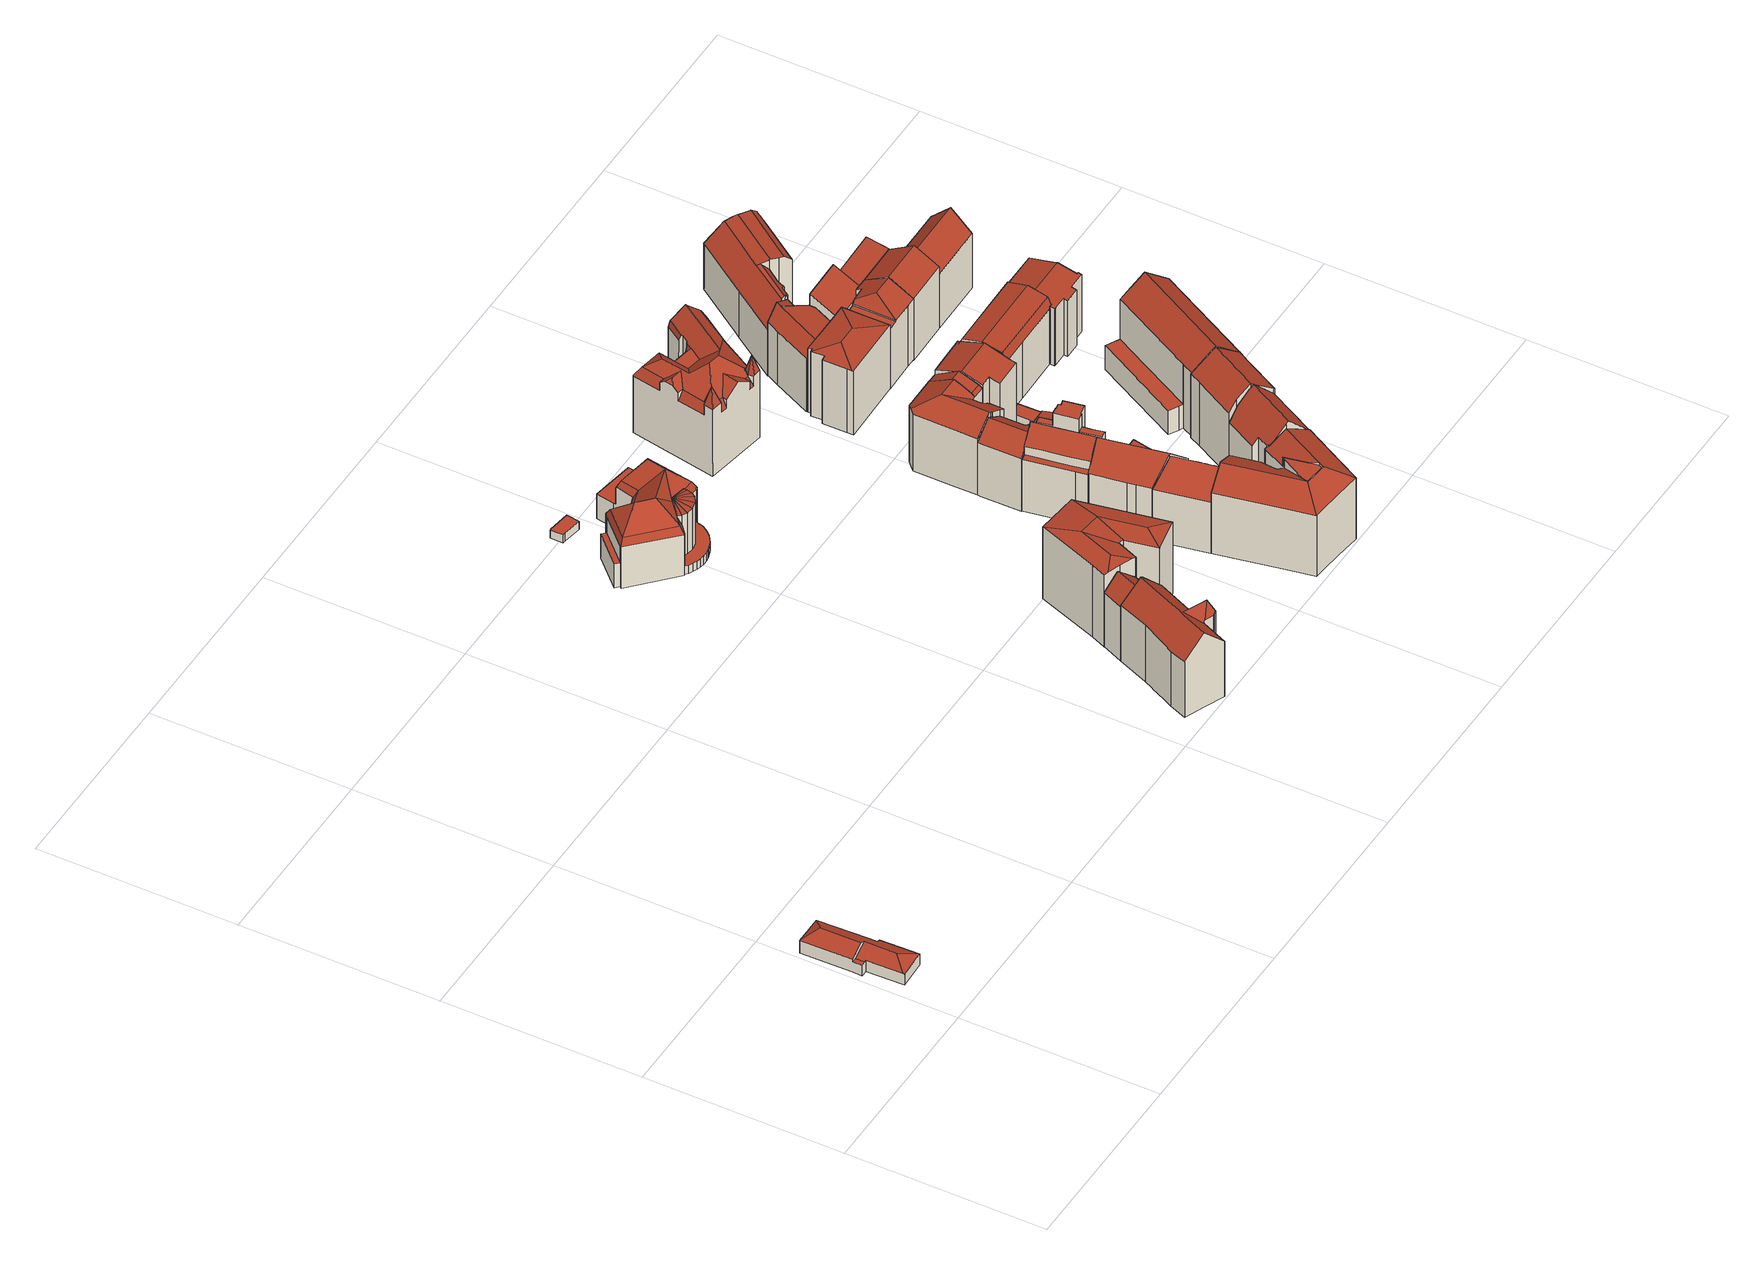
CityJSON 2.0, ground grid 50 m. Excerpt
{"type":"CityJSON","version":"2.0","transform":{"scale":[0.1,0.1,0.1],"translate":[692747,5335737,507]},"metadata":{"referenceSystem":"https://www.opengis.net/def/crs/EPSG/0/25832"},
"CityObjects":{
"building1":{"type":"Building","attributes":{"Gemeindeschluessel":"09162000","HoeheDach":"513.710","HoeheGrund":"508.320","Methode":"2000","NiedrigsteTraufeDesGebaeudes":"511.350","Geometrietyp2DReferenz":"3000","function":"31001_9998","roofType":"3200","measuredHeight":5.39,"storeysAboveGround":1},"geometry":[{"type":"MultiSurface","lod":"2","boundaries":[[[0,1,2,3]],[[4,5,6,7,8]],[[6,9,10,7]],[[3,11,12,13,14,15,16,17,18,19,20,21,0]],[[2,22,23,24]],[[21,25,1,0]],[[26,23,22,27,28,29,30]],[[14,13,26,30,31,15]],[[27,22,2,1,25,32,9,6,5]],[[30,29,33,31]],[[17,7,10,18]],[[24,23,26,13,12,11]],[[11,3,2,24]],[[29,28,27,5,4,8,33]],[[31,33,8,7,17,16,15]],[[32,25,21,20,19,18,10,9]]],"semantics":{"surfaces":[{"type":"WallSurface"},{"type":"RoofSurface"},{"type":"GroundSurface"}],"values":[0,1,1,2,1,0,1,0,1,1,0,0,0,0,0,0]}}]},
"building2":{"type":"Building","attributes":{"Gemeindeschluessel":"09162000","HoeheDach":"529.820","HoeheGrund":"508.260","Methode":"2000","NiedrigsteTraufeDesGebaeudes":"524.177","Geometrietyp2DReferenz":"3000","function":"31001_1000","roofType":"3100","measuredHeight":21.56,"storeysAboveGround":5},"geometry":[{"type":"MultiSurface","lod":"2","boundaries":[[[34,35,36,37,38,39,40,41,42,43,44,45]],[[46,47,48,38,37,49]],[[50,51,52,53]],[[54,55,56,57,58,59]],[[60,40,39,61]],[[62,63,64,65]],[[58,57,66,67,68,69,70,71,72]],[[54,59,73,74]],[[75,76,77,78,79,80,63,62,81,82,83,84,85,86]],[[45,44,43,42,41,87,64,63,80,79,78,77,76,75,88]],[[61,39,38,48]],[[89,90,91,92,35,34]],[[93,68,67,94]],[[95,69,68,93]],[[47,46,47,96,50,53,97,98,99,95,93,94,100,56,55,54,74,101,102,91,90,89,103,104,86,85,84,83,82,81,62,65,105,106,60,61,48]],[[35,92,107,108,72,109,36]],[[53,52,110,97]],[[72,71,110,52,51,111]],[[70,99,98,97,110,71]],[[104,88,75,86]],[[102,101,74,73,108,107,92,91]],[[103,89,34,45,88,104]],[[109,72,111,112,49,37,36]],[[112,111,51,50,96,47,46,49]],[[100,66,57,56]],[[73,59,58,72,108]],[[94,67,66,100]],[[87,41,40,60,106,105,65,64]],[[99,70,69,95]]],"semantics":{"surfaces":[{"type":"RoofSurface"},{"type":"WallSurface"},{"type":"GroundSurface"}],"values":[0,1,1,1,1,1,0,1,1,0,1,1,1,1,2,0,1,0,1,1,1,1,0,1,1,0,1,1,1]}}]},
"building3":{"type":"Building","attributes":{"Gemeindeschluessel":"09162000","HoeheDach":"527.900","HoeheGrund":"508.177","Methode":"2000","NiedrigsteTraufeDesGebaeudes":"523.336","Geometrietyp2DReferenz":"3000","function":"31001_1000","roofType":"3100","measuredHeight":19.72},"geometry":[{"type":"MultiSurface","lod":"2","boundaries":[[[113,114,115,116,117]],[[118,119,120,121,122]],[[123,124,125,126]],[[127,128,124,123]],[[113,117,127,123,126,118,122]],[[126,125,119,118]],[[120,115,114,121]],[[122,121,114,113]],[[119,125,124,128,116,115,120]],[[117,116,128,127]]],"semantics":{"surfaces":[{"type":"WallSurface"},{"type":"GroundSurface"},{"type":"RoofSurface"}],"values":[0,0,0,0,1,0,2,0,2,0]}}]},
"building4":{"type":"Building","attributes":{"Gemeindeschluessel":"09162000","HoeheDach":"527.050","HoeheGrund":"508.217","Methode":"2000","NiedrigsteTraufeDesGebaeudes":"510.610","Geometrietyp2DReferenz":"3000","function":"31001_1000","roofType":"3100","measuredHeight":18.83,"storeysAboveGround":2},"geometry":[{"type":"MultiSurface","lod":"2","boundaries":[[[129,130,131,132,133]],[[134,135,136,137]],[[138,139,140,141,142,143,144]],[[145,146,147,148]],[[149,150,151,152,153]],[[154,155,156,157]],[[158,159,160,161]],[[162,163,164,165]],[[166,157,156,167,168,169]],[[170,171,172,161]],[[161,160,173,170]],[[172,174,150,149]],[[175,176,146,145]],[[161,172,177]],[[178,133,179]],[[180,177,178,179]],[[171,181,174,172]],[[182,183,135,134]],[[184,185,176,175]],[[137,136,186,187]],[[188,189,155,154]],[[187,186,190,191]],[[192,193,194,195]],[[165,164,196,197]],[[198,199,159,158]],[[200,201,202,203,204,205]],[[206,207,208,132,131]],[[147,160,209]],[[149,153,130,129]],[[197,196,210,211]],[[200,205,212,213]],[[214,166,169,215]],[[177,129,133,178]],[[216,217,163,162]],[[218,173,160]],[[211,210,219,220]],[[138,221,222,216,162,165,197,211,220,182,134,137,187,191,188,154,157,166,214,223,201,200,213,224,207,206,225,226,192,195,139]],[[224,227,208,207]],[[148,147,209,228]],[[176,185,160]],[[225,206,131,130,153,152]],[[199,160,159]],[[220,219,183,182]],[[204,229,212,205]],[[209,160,199]],[[222,221,230,231,232,233]],[[150,181,143,142,234,151]],[[156,155,189,190,186,136,135,183,219,210,196,164,163,217,233,232,235,184,175,145,148,228,236,167]],[[158,161,177,180]],[[174,181,150]],[[237,144,143,181,171]],[[141,140,194,193,238,239]],[[146,176,160]],[[214,215,240,223]],[[224,213,212,229,241,227]],[[226,238,193,192]],[[222,233,217,216]],[[204,203,241,229]],[[172,149,129,177]],[[191,190,189,188]],[[179,133,132,208,227,241,203,202,240]],[[239,234,142,141]],[[228,209,199,198,236]],[[232,231,242,235]],[[221,138,144,237,230]],[[168,198,158,180,169]],[[223,240,202,201]],[[226,225,152,151,234,239,238]],[[236,198,168,167]],[[215,169,180,179,240]],[[170,173,218,242]],[[185,218,160]],[[146,160,147]],[[195,194,140,139]],[[235,242,218,185,184]],[[231,230,237,171,170,242]]],"semantics":{"surfaces":[{"type":"RoofSurface"},{"type":"WallSurface"},{"type":"GroundSurface"}],"values":[0,1,1,1,0,1,1,1,1,0,1,0,1,0,0,0,0,1,1,1,1,1,1,1,1,1,1,0,0,1,1,1,0,1,0,1,2,1,1,0,1,0,1,0,0,1,0,0,0,0,0,0,0,1,1,1,1,1,0,1,0,1,1,1,1,0,1,1,1,0,1,0,0,1,1,0]}}]},
"building5":{"type":"Building","attributes":{"Gemeindeschluessel":"09162000","HoeheDach":"510.849","HoeheGrund":"508.400","Methode":"1000","NiedrigsteTraufeDesGebaeudes":"510.849","Geometrietyp2DReferenz":"3000","function":"31001_2000","roofType":"1000","measuredHeight":2.45},"geometry":[{"type":"MultiSurface","lod":"2","boundaries":[[[243,244,245,246]],[[247,248,249,250,243,246,251]],[[252,251,246,245]],[[251,252,253,247]],[[254,253,252,245,244,255,256]],[[256,255,244,243,250,249]],[[247,253,254,248]],[[248,254,256,249]]],"semantics":{"surfaces":[{"type":"WallSurface"},{"type":"GroundSurface"},{"type":"RoofSurface"}],"values":[0,1,0,0,2,0,0,0]}}]},
"building6":{"type":"Building","attributes":{"Gemeindeschluessel":"09162000","HoeheDach":"529.860","HoeheGrund":"508.123","Methode":"2000","NiedrigsteTraufeDesGebaeudes":"528.866","Geometrietyp2DReferenz":"3000","function":"31001_1000","roofType":"3100","measuredHeight":21.74,"storeysAboveGround":7},"geometry":[{"type":"MultiSurface","lod":"2","boundaries":[[[257,258,259,260]],[[261,262,263,264]],[[265,264,263,266,267]],[[268,269,258,257]],[[270,259,271,272,273]],[[266,263,262,260,259,270]],[[274,275,276,277]],[[278,279,280,281]],[[261,282,268,257,260,262]],[[283,284,271,269]],[[283,269,268,282]],[[278,285,274,277,279]],[[286,281,280,273,272]],[[265,267,287,288]],[[277,276,270,273,280,279]],[[286,272,271,284]],[[261,264,265,288,285,278,281,286,284,283,282]],[[258,269,271,259]],[[275,287,267,266,270,276]],[[285,288,287,275,274]]],"semantics":{"surfaces":[{"type":"RoofSurface"},{"type":"WallSurface"},{"type":"GroundSurface"}],"values":[0,1,1,0,0,0,0,1,1,1,1,1,1,1,0,1,2,0,0,1]}}]},
"building7":{"type":"Building","attributes":{"Gemeindeschluessel":"09162000","HoeheDach":"528.160","HoeheGrund":"507.960","Methode":"2000","NiedrigsteTraufeDesGebaeudes":"521.799","Geometrietyp2DReferenz":"3000","function":"31001_1000","roofType":"3100","measuredHeight":20.2,"storeysAboveGround":4},"geometry":[{"type":"MultiSurface","lod":"2","boundaries":[[[289,290,291,292,293,294]],[[293,292,295,296,297,298,299,300,301,302,303]],[[304,297,296,305]],[[306,302,301,307]],[[308,300,299,309]],[[310,311,312,313]],[[313,312,314,315]],[[316,298,297,304]],[[307,301,300,308]],[[305,296,295,317]],[[309,299,298,316]],[[311,294,293,303,314,312]],[[304,305,317,291,290,289,310,313,315,318,306,307,308,309,316]],[[317,295,292,291]],[[303,302,306,318,315,314]],[[289,294,311,310]]],"semantics":{"surfaces":[{"type":"WallSurface"},{"type":"RoofSurface"},{"type":"GroundSurface"}],"values":[0,1,0,0,0,0,0,0,0,0,0,1,2,0,0,0]}}]},
"building8":{"type":"Building","attributes":{"Gemeindeschluessel":"09162000","HoeheDach":"528.906","HoeheGrund":"507.950","Methode":"1000","NiedrigsteTraufeDesGebaeudes":"523.096","Geometrietyp2DReferenz":"3000","function":"31001_1000","roofType":"3100","measuredHeight":20.96,"storeysAboveGround":5},"geometry":[{"type":"MultiSurface","lod":"2","boundaries":[[[319,320,321,322]],[[323,324,325,326]],[[327,325,324,328,329,330,331]],[[329,332,321,320,333,330]],[[326,325,327,334]],[[335,336,332,329,328,337]],[[337,328,324,323]],[[322,321,332,336]],[[335,337,323,326,334,338,339,340,319,322,336]],[[331,330,333,340,339,338]],[[334,327,331,338]],[[340,333,320,319]]],"semantics":{"surfaces":[{"type":"WallSurface"},{"type":"RoofSurface"},{"type":"GroundSurface"}],"values":[0,0,1,1,0,0,0,0,2,0,0,0]}}]},
"building9":{"type":"Building","attributes":{"Gemeindeschluessel":"09162000","HoeheDach":"529.310","HoeheGrund":"507.910","Methode":"2000","NiedrigsteTraufeDesGebaeudes":"522.910","Geometrietyp2DReferenz":"3000","function":"31001_1000","roofType":"3100","measuredHeight":21.4,"storeysAboveGround":4},"geometry":[{"type":"MultiSurface","lod":"2","boundaries":[[[341,342,343,319,344,340,345,346,338,347,348,349,350,351,352,353,354,355,356,357,358,359,360]],[[359,361,362,360]],[[363,364,365,366]],[[367,368,369,352,351,350]],[[356,370,371,357]],[[360,362,372,341]],[[340,344,319,373,374,375,376]],[[377,378,379,380,381,382,368,367,383]],[[382,381,380,376,375,384,385,386,369,368]],[[385,384,375,374,366,365,387,388,389,386]],[[390,391,392,379,378,377,383,393]],[[388,387,394,395]],[[396,393,383,367,350,349,348]],[[358,397,361,359]],[[365,364,372,362,361,397,371,370,394,387]],[[370,356,355,354,398,395,394]],[[338,399,400,347]],[[338,346,345,340,376,380,379,392,399]],[[364,363,401,343,342,341,372]],[[374,373,401,363,366]],[[388,395,398,389]],[[357,371,397,358]],[[343,401,373,319]],[[347,400,396,348]],[[369,386,389,398,354,353,352]],[[400,399,392,391,390,393,396]]],"semantics":{"surfaces":[{"type":"GroundSurface"},{"type":"WallSurface"},{"type":"RoofSurface"}],"values":[0,1,1,1,1,1,1,2,2,1,1,1,1,1,2,1,1,1,1,2,2,1,1,1,1,2]}}]},
"building10":{"type":"Building","attributes":{"Gemeindeschluessel":"09162000","HoeheDach":"529.040","HoeheGrund":"508.050","Methode":"2000","NiedrigsteTraufeDesGebaeudes":"525.465","Geometrietyp2DReferenz":"3000","function":"31001_1000","roofType":"3100","measuredHeight":20.99,"storeysAboveGround":4},"geometry":[{"type":"MultiSurface","lod":"2","boundaries":[[[291,402,403,317]],[[404,405,406,407,408,310]],[[310,408,409,289]],[[410,411,412]],[[413,414,415,416,417,418,419]],[[317,403,420,421]],[[422,423,424,425]],[[426,427,428,429,430,424]],[[431,432,429,433]],[[434,435,436,428,427,426]],[[435,434,437,438,405,404,310,289,439,291,317,421,440,418,417,416,441,442,443,431,433,436]],[[444,414,413]],[[443,445,432,431]],[[442,446,445,443]],[[415,411,410,446,442,441,416]],[[412,430,429,432,445,446,410]],[[425,424,430,447]],[[425,447,412,411,415,414,444,422]],[[447,430,412]],[[409,448,402,291,439,289]],[[423,444,413,419,449,420,403,402,448]],[[421,420,449,440]],[[444,423,422]],[[438,437,434,426,450,451,406,405]],[[451,450,426,424,423,406]],[[428,436,433,429]],[[407,406,423,448,409,408]],[[440,449,419,418]]],"semantics":{"surfaces":[{"type":"WallSurface"},{"type":"RoofSurface"},{"type":"GroundSurface"}],"values":[0,0,0,0,0,0,0,1,0,0,2,0,0,0,0,1,0,1,0,0,1,0,0,0,1,0,1,0]}}]},
"building11":{"type":"Building","attributes":{"Gemeindeschluessel":"09162000","HoeheDach":"526.402","HoeheGrund":"507.750","Methode":"2000","NiedrigsteTraufeDesGebaeudes":"521.884","Geometrietyp2DReferenz":"3000","function":"31001_9998","roofType":"3100","measuredHeight":18.65,"storeysAboveGround":5},"geometry":[{"type":"MultiSurface","lod":"2","boundaries":[[[452,453,454,455]],[[456,457,458,459,460,461]],[[462,463,464,465,466,461,460,459,467,454,453,468,469,470,471,472,473,474]],[[475,476,472,471,470,477]],[[464,463,462,478,479,480]],[[468,481,482,469]],[[473,483,484,474]],[[485,480,479,478,484,483,476,475,477,482,481,452,455,486]],[[472,476,483,473]],[[486,455,487,458,457,456]],[[464,480,485,465]],[[474,484,478,462]],[[469,482,477,470]],[[453,452,481,468]],[[487,455,454,467,459,458]],[[461,466,465,485,486,456]]],"semantics":{"surfaces":[{"type":"WallSurface"},{"type":"GroundSurface"},{"type":"RoofSurface"}],"values":[0,0,1,0,0,0,0,2,0,2,0,0,0,0,0,0]}}]},
"building12":{"type":"Building","attributes":{"Gemeindeschluessel":"09162000","HoeheDach":"527.412","HoeheGrund":"507.760","Methode":"2000","NiedrigsteTraufeDesGebaeudes":"523.757","Geometrietyp2DReferenz":"3000","function":"31001_9998","roofType":"3100","measuredHeight":19.65,"storeysAboveGround":4},"geometry":[{"type":"MultiSurface","lod":"2","boundaries":[[[488,489,490,491,492,493,494,495,496,497,470,469,468,453,498,454,459,499,500,501,502,503,504,505,506,507,508]],[[509,510,494,493,492,511]],[[498,453,512,513,514,454]],[[515,516,517,502,501,500]],[[468,518,512,453]],[[519,520,521,504,503,502,517]],[[522,523,508,507,506,524]],[[494,510,525,495]],[[526,527,528,529,530,519,517,516]],[[512,518,531,532,533,534,525,510,509,511,535,536,537,526,538,513]],[[492,491,490,536,535,511]],[[514,513,538,526,516,515,539,540]],[[522,524,541,542,528,543,544,545]],[[541,521,520,530,542]],[[520,519,530]],[[454,514,540,459]],[[529,528,542,530]],[[470,532,531,469]],[[540,539,515,500,499,459]],[[544,543,528,527]],[[537,546,547,544,527,526]],[[524,506,505,504,521,541]],[[489,488,508,523,548,546,537,536,490]],[[523,522,545,548]],[[495,525,534,496]],[[469,531,518,468]],[[548,545,544,547,546]],[[497,496,534,533,532,470]]],"semantics":{"surfaces":[{"type":"GroundSurface"},{"type":"WallSurface"},{"type":"RoofSurface"}],"values":[0,1,1,1,1,1,1,1,2,2,1,2,2,2,1,1,1,1,1,1,2,1,1,2,1,1,1,1]}}]},
"building13":{"type":"Building","attributes":{"Gemeindeschluessel":"09162000","HoeheDach":"531.160","HoeheGrund":"507.383","Methode":"2000","NiedrigsteTraufeDesGebaeudes":"507.500","Geometrietyp2DReferenz":"3000","function":"31001_9998","roofType":"3200","measuredHeight":23.78,"storeysAboveGround":4},"geometry":[{"type":"MultiSurface","lod":"2","boundaries":[[[549,550,551]],[[552,553,554]],[[555,556,557,558]],[[559,560,561,562]],[[563,564,565,566]],[[559,562,567,568]],[[569,570,571,572]],[[573,574,575,576,577]],[[578,579,580,581]],[[551,550,582,583]],[[584,557,556,585,586,587]],[[588,589,590,591]],[[592,593,594,595,571]],[[587,592,596,584]],[[597,598,599,600,601]],[[602,603,590,589]],[[604,605,581,580,606,607,608,554,553,609,577,576,610]],[[611,612,613,603,602,614,615,616,570,569]],[[617,618,619,560,559,568,620,621,622,623,583,582,624,605,604]],[[625,579,626]],[[586,593,592,587]],[[627,565,564,628]],[[623,622,629]],[[630,608,607]],[[631,563,566]],[[632,633,634]],[[623,629,551,583]],[[616,601,600,570]],[[588,635,614,602,589]],[[609,553,552,636,573]],[[637,638,555,558,639,598,597,640,635,588,591,641,642,643,644,617,604,610]],[[578,581,605]],[[621,620,567,645]],[[567,620,568]],[[642,641,613,612,646]],[[638,637,647,594,593,586,585]],[[634,633,648]],[[624,582,550,578]],[[649,595,574]],[[628,650,651,627]],[[624,578,605]],[[640,615,614,635]],[[652,572,571,595,649]],[[653,654,626]],[[630,636,552,554,608]],[[644,655,650,628,564,563,631,618,617]],[[549,654,653]],[[574,595,594,647,575]],[[640,597,601,616,615]],[[609,573,577]],[[656,633,632,627,651,611]],[[606,580,579,625]],[[639,657,599,598]],[[632,565,627]],[[578,653,626,579]],[[637,610,576,575,647]],[[562,561,648]],[[638,585,556,555]],[[643,642,646,658,659]],[[641,591,590,603,613]],[[560,619,566,561]],[[650,655,659,658,651]],[[652,660,656,611,569,572]],[[566,565,632,634]],[[660,652,649,574,573,636,630,625,626,654]],[[621,645,629,622]],[[656,660,654,549,551,629,645,567,562,648,633]],[[550,549,653,578]],[[651,658,646,612,611]],[[639,558,557,584,596,657]],[[643,659,655,644]],[[570,600,599,657,596,592,571]],[[618,631,566,619]],[[566,634,648,561]],[[607,606,625,630]]],"semantics":{"surfaces":[{"type":"WallSurface"},{"type":"RoofSurface"},{"type":"GroundSurface"}],"values":[0,1,0,0,1,1,1,1,1,0,1,0,1,0,0,1,0,1,0,0,0,0,0,0,1,0,1,1,0,1,2,1,1,0,0,0,0,1,1,1,1,0,1,0,1,0,0,1,0,0,1,0,0,0,1,0,0,0,0,0,1,1,1,1,1,1,1,1,1,0,0,1,1,1,1]}}]},
"building14":{"type":"Building","attributes":{"Gemeindeschluessel":"09162000","HoeheDach":"510.662","HoeheGrund":"508.060","Methode":"1000","NiedrigsteTraufeDesGebaeudes":"510.662","Geometrietyp2DReferenz":"3000","function":"31001_2000","roofType":"1000","measuredHeight":2.6},"geometry":[{"type":"MultiSurface","lod":"2","boundaries":[[[661,662,663,664,665,666,667,668,669,670,671]],[[661,672,673,662]],[[665,664,674,675,676,666]],[[677,678,671,670,669,679]],[[666,676,680,667]],[[668,681,679,669]],[[667,680,681,668]],[[671,678,672,661]],[[676,675,674,682,673,672,678,677,679,681,680]],[[664,663,662,673,682,674]]],"semantics":{"surfaces":[{"type":"GroundSurface"},{"type":"WallSurface"},{"type":"RoofSurface"}],"values":[0,1,1,1,1,1,1,1,2,1]}}]},
"building15":{"type":"Building","attributes":{"Gemeindeschluessel":"09162000","HoeheDach":"514.798","HoeheGrund":"507.910","Methode":"2000","NiedrigsteTraufeDesGebaeudes":"513.343","Geometrietyp2DReferenz":"3000","function":"31001_2000","roofType":"2100","measuredHeight":6.89},"geometry":[{"type":"MultiSurface","lod":"2","boundaries":[[[683,684,685,686,687,688]],[[689,690,691,692,693,694,685,684,683]],[[695,696,697,692,691,690]],[[693,692,697,698,699,694]],[[696,695,700,688,687,686,699,698,697]],[[700,695,690,689]],[[700,689,683,688]],[[686,685,694,699]]],"semantics":{"surfaces":[{"type":"WallSurface"},{"type":"RoofSurface"},{"type":"GroundSurface"}],"values":[0,1,0,0,2,0,0,0]}}]},
"building16":{"type":"Building","attributes":{"Gemeindeschluessel":"09162000","HoeheDach":"530.847","HoeheGrund":"508.330","Methode":"2000","NiedrigsteTraufeDesGebaeudes":"523.722","Geometrietyp2DReferenz":"3000","function":"31001_1000","roofType":"3100","measuredHeight":22.52,"storeysAboveGround":4},"geometry":[{"type":"MultiSurface","lod":"2","boundaries":[[[701,702,703,704]],[[704,703,705,706]],[[707,708,709,710]],[[711,712,702,701]],[[713,714,715,716]],[[717,718,711,701,704,706,719,707,710,720,721,722,723,724]],[[725,726,721,720,710,709]],[[724,714,713,717]],[[719,706,705,727,708,707]],[[715,714,724,723,722,728]],[[727,705,703,702,712,716,715,728,726,725,709,708]],[[718,717,713,716,712,711]],[[721,726,728,722]]],"semantics":{"surfaces":[{"type":"WallSurface"},{"type":"RoofSurface"},{"type":"GroundSurface"}],"values":[0,0,0,0,1,2,0,0,0,0,1,0,0]}}]},
"building17":{"type":"Building","attributes":{"Gemeindeschluessel":"09162000","HoeheDach":"527.470","HoeheGrund":"507.770","Methode":"2000","NiedrigsteTraufeDesGebaeudes":"524.764","Geometrietyp2DReferenz":"3000","function":"31001_9998","roofType":"3100","measuredHeight":19.7,"storeysAboveGround":4},"geometry":[{"type":"MultiSurface","lod":"2","boundaries":[[[729,730,731,732]],[[733,734,735,736]],[[734,733,737,738,739,740]],[[506,524,741,504]],[[742,743,744,745,504,741]],[[746,747,748,731,730,749,735,734,740,750]],[[738,737,733,736,751,729,732,752,753,508,754,506,504,745,744]],[[754,508,746,750,524,506]],[[753,747,746,508]],[[731,748,747,753,752,732]],[[744,743,739,738]],[[750,740,739,743,742,741,524]],[[749,730,729,751,736,735]]],"semantics":{"surfaces":[{"type":"WallSurface"},{"type":"RoofSurface"},{"type":"GroundSurface"}],"values":[0,0,0,0,0,1,2,0,0,0,0,1,0]}}]},
"building18":{"type":"Building","attributes":{"Gemeindeschluessel":"09162000","HoeheDach":"527.530","HoeheGrund":"507.786","Methode":"9999","NiedrigsteTraufeDesGebaeudes":"526.237","Geometrietyp2DReferenz":"3000","function":"31001_9998","roofType":"3200","measuredHeight":19.74,"storeysAboveGround":6},"geometry":[{"type":"MultiSurface","lod":"2","boundaries":[[[755,756,757,758]],[[759,760,761,762]],[[763,764,760,759]],[[765,766,764,763]],[[767,768,769,770]],[[758,757,771,772]],[[772,771,773,774]],[[775,770,769,776,777]],[[774,773,778,779]],[[775,777,766,765]],[[761,760,780,781,782]],[[783,778,773,781,780,776,769,768]],[[783,784,779,778]],[[760,764,766,777,776,780]],[[768,767,784,783]],[[755,758,772,774,779,784,767,770,775,765,763,759,762]],[[755,762,761,782,756]],[[756,782,781,773,771,757]]],"semantics":{"surfaces":[{"type":"WallSurface"},{"type":"RoofSurface"},{"type":"GroundSurface"}],"values":[0,0,0,0,0,0,0,0,0,0,1,1,0,1,0,2,0,1]}}]},
"building19":{"type":"Building","attributes":{"Gemeindeschluessel":"09162000","HoeheDach":"509.730","HoeheGrund":"507.832","Methode":"2000","NiedrigsteTraufeDesGebaeudes":"509.730","Geometrietyp2DReferenz":"3000","function":"31001_2000","roofType":"1000","measuredHeight":1.9},"geometry":[{"type":"MultiSurface","lod":"2","boundaries":[[[785,786,787,736]],[[729,788,785,736]],[[789,790,787,786]],[[788,791,789,786,785]],[[792,791,788,729]],[[792,729,736,787,790]],[[792,790,789,791]]],"semantics":{"surfaces":[{"type":"WallSurface"},{"type":"RoofSurface"},{"type":"GroundSurface"}],"values":[0,0,0,1,0,2,0]}}]},
"building20":{"type":"Building","attributes":{"Gemeindeschluessel":"09162000","HoeheDach":"531.181","HoeheGrund":"508.210","Methode":"1000","NiedrigsteTraufeDesGebaeudes":"526.572","Geometrietyp2DReferenz":"3000","function":"31001_1000","roofType":"3100","measuredHeight":22.97,"storeysAboveGround":6},"geometry":[{"type":"MultiSurface","lod":"2","boundaries":[[[793,794,795,796,797,798,799,800,801,802,803,804,805,806,807,808]],[[794,793,808,809,810,811]],[[798,812,813,799]],[[795,814,815,796]],[[803,816,817,804]],[[805,818,819,806]],[[794,811,814,795]],[[797,796,815,820,812,798]],[[809,808,807,821]],[[800,799,813,822,823,801]],[[804,817,818,805]],[[806,819,821,807]],[[815,814,811,810,809,821,820]],[[822,813,812,820,821,819,818,817,816,824,823]],[[823,824,816,803,802,801]]],"semantics":{"surfaces":[{"type":"GroundSurface"},{"type":"WallSurface"},{"type":"RoofSurface"}],"values":[0,1,1,1,1,1,1,1,1,1,1,1,2,2,1]}}]},
"building21":{"type":"Building","attributes":{"Gemeindeschluessel":"09162000","HoeheDach":"525.681","HoeheGrund":"507.723","Methode":"2000","NiedrigsteTraufeDesGebaeudes":"510.944","Geometrietyp2DReferenz":"3000","function":"31001_9998","roofType":"1000","measuredHeight":17.96},"geometry":[{"type":"MultiSurface","lod":"2","boundaries":[[[825,826,827,828]],[[829,830,831,832]],[[833,834,835,836]],[[837,838,839,840]],[[841,842,843,844,845]],[[843,846,847,848,844]],[[849,850,826,825]],[[851,847,846,852]],[[853,854,838,837]],[[855,856,854,853]],[[840,839,850,849]],[[841,857,831,830,835,834,842]],[[833,852,846,843,842,834]],[[857,841,850,839,838,854,856]],[[848,858,845,844]],[[833,836,829,832,855,853,837,840,849,825,828,851,852]],[[836,835,830,829]],[[851,828,827,858,848,847]],[[855,832,831,857,856]],[[845,858,827,826,850,841]]],"semantics":{"surfaces":[{"type":"WallSurface"},{"type":"RoofSurface"},{"type":"GroundSurface"}],"values":[0,0,0,0,0,1,0,0,0,0,0,1,0,1,0,2,0,0,0,1]}}]},
"building22":{"type":"Building","attributes":{"Gemeindeschluessel":"09162000","HoeheDach":"528.620","HoeheGrund":"507.668","Methode":"2000","NiedrigsteTraufeDesGebaeudes":"524.830","Geometrietyp2DReferenz":"3000","function":"31001_9998","roofType":"3200","measuredHeight":20.95,"storeysAboveGround":6},"geometry":[{"type":"MultiSurface","lod":"2","boundaries":[[[859,860,861,862]],[[863,864,861,860,865,866,867]],[[868,869,870,871,872,867,866]],[[873,874,875,876]],[[875,874,877,871,870]],[[878,879,873,876,869,868,880,859,862]],[[881,882,864,863,883]],[[873,879,881,883,877,874]],[[868,866,865,880]],[[878,862,861,864,882]],[[876,875,870,869]],[[877,883,872,871]],[[863,867,872,883]],[[880,865,860,859]],[[878,882,881,879]]],"semantics":{"surfaces":[{"type":"WallSurface"},{"type":"RoofSurface"},{"type":"GroundSurface"}],"values":[0,1,0,0,1,2,1,0,0,0,0,0,1,0,0]}}]},
"building23":{"type":"Building","attributes":{"Gemeindeschluessel":"09162000","HoeheDach":"527.420","HoeheGrund":"507.790","Methode":"2000","NiedrigsteTraufeDesGebaeudes":"523.851","Geometrietyp2DReferenz":"3000","function":"31001_9998","roofType":"3400","measuredHeight":19.63,"storeysAboveGround":4},"geometry":[{"type":"MultiSurface","lod":"2","boundaries":[[[884,885,886,887]],[[888,889,890,891,892,893]],[[894,895,896,897]],[[738,733,898,888,893]],[[893,892,899,900]],[[901,902,898,733]],[[738,744,903,894,897,904,905,884,887,901,733]],[[898,902,886,885,889,888]],[[884,905,890,889,885]],[[744,738,893,900,906]],[[904,891,890,905]],[[904,897,896,899,892,891]],[[903,907,895,894]],[[900,899,896,895,907,906]],[[744,906,907,903]],[[887,886,902,901]]],"semantics":{"surfaces":[{"type":"WallSurface"},{"type":"RoofSurface"},{"type":"GroundSurface"}],"values":[0,1,0,0,1,0,2,1,0,0,0,0,0,1,0,0]}}]},
"building24":{"type":"Building","attributes":{"Gemeindeschluessel":"09162000","HoeheDach":"531.430","HoeheGrund":"508.104","Methode":"2000","NiedrigsteTraufeDesGebaeudes":"515.030","Geometrietyp2DReferenz":"3000","function":"31001_9998","roofType":"3100","measuredHeight":23.33,"storeysAboveGround":6},"geometry":[{"type":"MultiSurface","lod":"2","boundaries":[[[908,909,910,911,912]],[[913,914,915,916]],[[917,819,918,919]],[[920,921,922,923]],[[920,924,925,914,913,921]],[[819,926,927,911,910,928,915,914,925,918]],[[929,926,819,917]],[[923,922,930,931]],[[931,930,932,933]],[[908,912,934,935]],[[936,928,910,909]],[[929,917,919,924,920,923,931,933,937,936,909,908,935]],[[934,912,911,927]],[[936,937,938,916,915,928]],[[919,918,925,924]],[[929,935,934,927,926]],[[921,913,916,938,932,930,922]],[[933,932,938,937]]],"semantics":{"surfaces":[{"type":"WallSurface"},{"type":"RoofSurface"},{"type":"GroundSurface"}],"values":[0,0,0,0,0,1,0,0,0,0,0,2,1,0,0,0,1,0]}}]},
"building25":{"type":"Building","attributes":{"Gemeindeschluessel":"09162000","HoeheDach":"510.516","HoeheGrund":"507.582","Methode":"1000","NiedrigsteTraufeDesGebaeudes":"510.516","Geometrietyp2DReferenz":"3000","function":"31001_1000","roofType":"1000","measuredHeight":2.93},"geometry":[{"type":"MultiSurface","lod":"2","boundaries":[[[939,940,941,942]],[[943,944,940,939,945,946,947,948]],[[948,947,949,950]],[[943,951,952,944]],[[947,946,953,949]],[[941,952,951,950,949,953,954,942]],[[939,942,954,945]],[[948,950,951,943]],[[952,941,940,944]],[[946,945,954,953]]],"semantics":{"surfaces":[{"type":"WallSurface"},{"type":"GroundSurface"},{"type":"RoofSurface"}],"values":[0,1,0,0,0,2,0,0,0,0]}}]},
"building26":{"type":"Building","attributes":{"Gemeindeschluessel":"09162000","HoeheDach":"525.090","HoeheGrund":"507.452","Methode":"2000","NiedrigsteTraufeDesGebaeudes":"520.651","Geometrietyp2DReferenz":"3000","function":"31001_1000","roofType":"2100","measuredHeight":17.64,"storeysAboveGround":5},"geometry":[{"type":"MultiSurface","lod":"2","boundaries":[[[955,956,957,958]],[[959,960,961,962,963,964,965,966,967,968,969,970,971,972,973,974,975,955,958,976,977,978,979,980,981]],[[971,982,983,972]],[[972,983,984,973]],[[966,985,986,967]],[[987,984,983,982,988,989,990,957,956]],[[976,958,957,990,991]],[[992,993,989,988]],[[961,960,994,995,996]],[[997,964,963,998]],[[959,999,994,960]],[[978,1000,1001,979]],[[976,991,1002,977]],[[963,962,1003,1004,1005,998]],[[999,1006,1007,1008,995,994]],[[999,959,981,1006]],[[985,966,965,1009]],[[968,1010,1011,969]],[[980,1007,1006,981]],[[1004,1003,1012,1013,1002,991,990,989]],[[964,997,1009,965]],[[978,977,1002,1013,1000]],[[997,998,1005,993,992,1014,1011,1010,986,985,1009]],[[996,995,1008,1001,1000,1013,1012]],[[967,986,1010,968]],[[969,1011,1014,970]],[[962,961,996,1012,1003]],[[987,956,955,975,974]],[[971,970,1014,992,988,982]],[[1007,980,979,1001,1008]],[[973,984,987,974]],[[1004,989,993,1005]]],"semantics":{"surfaces":[{"type":"WallSurface"},{"type":"GroundSurface"},{"type":"RoofSurface"}],"values":[0,1,0,0,0,2,0,2,0,0,0,0,0,0,2,0,0,0,0,2,0,0,2,2,0,0,0,0,0,0,0,0]}}]},
"building27":{"type":"Building","attributes":{"Gemeindeschluessel":"09162000","HoeheDach":"528.893","HoeheGrund":"507.263","Methode":"1000","NiedrigsteTraufeDesGebaeudes":"525.174","Geometrietyp2DReferenz":"3000","function":"31001_9998","roofType":"3100","measuredHeight":21.63,"storeysAboveGround":6},"geometry":[{"type":"MultiSurface","lod":"2","boundaries":[[[1015,1016,1017,882]],[[1018,861,1019,1020]],[[1015,882,1021,861,1018]],[[1017,1022,1021,882]],[[1018,1020,1016,1015]],[[1020,1019,1022,1017,1016]],[[1022,1019,861,1021]]],"semantics":{"surfaces":[{"type":"WallSurface"},{"type":"RoofSurface"},{"type":"GroundSurface"}],"values":[0,0,0,1,2,0,1]}}]},
"building28":{"type":"Building","attributes":{"Gemeindeschluessel":"09162000","HoeheDach":"515.197","HoeheGrund":"507.184","Methode":"1000","NiedrigsteTraufeDesGebaeudes":"511.036","Geometrietyp2DReferenz":"3000","function":"31001_2000","roofType":"2100","measuredHeight":8.01},"geometry":[{"type":"MultiSurface","lod":"2","boundaries":[[[1023,1024,1025,1026]],[[1027,1028,1029,1030]],[[1027,1030,1031,1032,1033,1023,1026]],[[1031,1030,1029,1034,1035,1032]],[[1035,1036,1024,1023,1033,1032]],[[1034,1029,1028,1025,1024,1036,1035]],[[1026,1025,1028,1027]]],"semantics":{"surfaces":[{"type":"WallSurface"},{"type":"GroundSurface"},{"type":"RoofSurface"}],"values":[0,0,1,0,0,2,0]}}]},
"building29":{"type":"Building","attributes":{"Gemeindeschluessel":"09162000","HoeheDach":"525.638","HoeheGrund":"507.820","Methode":"1000","NiedrigsteTraufeDesGebaeudes":"524.043","Geometrietyp2DReferenz":"3000","function":"31001_1000","roofType":"3100","measuredHeight":17.82,"storeysAboveGround":4},"geometry":[{"type":"MultiSurface","lod":"2","boundaries":[[[1037,1038,1039,1040]],[[904,1041,1042,897]],[[1043,1044,1045,1046]],[[1047,1048,1049,905,1050,884]],[[1051,1052,1053,1054]],[[1055,1056,1057,887]],[[1054,1053,1058,1059]],[[1060,1061,1038,1037]],[[1062,1063,1064,1065]],[[1066,1067,1068,1040,1039,1069]],[[1045,1044,1058,1053,1052,1064,1063,1066,1069,1048,1047,1057,1056]],[[887,1057,1047,884]],[[1065,1051,1054,1059,1043,1046,1055,887,884,1050,905,904,897,1060,1037,1040,1068,1067,1062]],[[905,1049,1041,904]],[[897,1042,1061,1060]],[[1059,1058,1044,1043]],[[1065,1064,1052,1051]],[[1067,1066,1063,1062]],[[1046,1045,1056,1055]],[[1069,1039,1038,1061,1042,1041,1049,1048]]],"semantics":{"surfaces":[{"type":"WallSurface"},{"type":"RoofSurface"},{"type":"GroundSurface"}],"values":[0,0,0,0,0,0,0,0,0,0,1,0,2,0,0,0,0,0,0,1]}}]},
"building30":{"type":"Building","attributes":{"Gemeindeschluessel":"09162000","HoeheDach":"528.331","HoeheGrund":"507.320","Methode":"2000","NiedrigsteTraufeDesGebaeudes":"523.028","Geometrietyp2DReferenz":"3000","function":"31001_9998","roofType":"3100","measuredHeight":21.01,"storeysAboveGround":5},"geometry":[{"type":"MultiSurface","lod":"2","boundaries":[[[1070,1071,1072,1073,1074]],[[1075,1072,1071,1076]],[[1077,1073,1072,1075]],[[1078,1076,1071,1070]],[[1073,1077,1016,1074]],[[1016,1077,1075,1076,1078]],[[1070,1074,1016,1078]]],"semantics":{"surfaces":[{"type":"WallSurface"},{"type":"RoofSurface"},{"type":"GroundSurface"}],"values":[0,1,1,0,0,0,2]}}]},
"building31":{"type":"Building","attributes":{"Gemeindeschluessel":"09162000","HoeheDach":"510.782","HoeheGrund":"507.220","Methode":"1000","NiedrigsteTraufeDesGebaeudes":"509.504","Geometrietyp2DReferenz":"3000","function":"31001_2000","roofType":"2100","measuredHeight":3.56},"geometry":[{"type":"MultiSurface","lod":"2","boundaries":[[[1079,1080,1081,1082]],[[1027,1082,1081,1083]],[[1083,1084,1085,1027]],[[1084,1080,1079,1085]],[[1085,1079,1082,1027]],[[1083,1081,1080,1084]]],"semantics":{"surfaces":[{"type":"RoofSurface"},{"type":"WallSurface"},{"type":"GroundSurface"}],"values":[0,1,2,1,1,1]}}]}
},
"vertices":[
[95,247,13],[95,247,45],[98,150,45],[98,150,13],[19,265,55],[46,265,67],[44,366,67],[5,394,50],[7,265,50],[78,393,51],[78,395,50],[26,147,13],[26,150,13],[23,241,13],[20,241,13],[7,241,13],[7,265,13],[5,394,13],[78,395,13],[78,393,13],[83,266,13],[84,247,13],[60,186,61],[26,150,45],[26,147,44],[84,247,50],[23,241,45],[59,265,61],[46,265,55],[19,265,43],[20,241,43],[7,241,43],[83,266,50],[7,265,43],
[1172,0,173],[1201,66,173],[1170,101,215],[1218,103,172],[1262,206,173],[1245,214,192],[1216,227,225],[1212,229,228],[1167,126,228],[1159,106,228],[1150,87,228],[1121,21,228],[1217,103,13],[1218,103,13],[1262,206,13],[1217,103,173],[1240,92,13],[1240,92,173],[1244,89,176],[1244,89,13],[1233,58,13],[1236,59,13],[1238,59,13],[1238,59,183],[1236,59,186],[1233,58,182],[1216,227,13],[1245,214,13],[1131,173,13],[1131,173,176],[1163,251,174],[1163,251,13],[1242,62,176],[1246,65,173],[1248,70,172],[1249,75,174],[1249,80,179],[1248,83,184],[1229,76,215],[1228,58,179],[1228,58,13],[1089,86,172],[1099,107,173],[1100,108,173],[1109,128,174],[1118,147,175],[1119,148,175],[1119,148,13],[1118,147,13],[1109,128,13],[1100,108,13],[1099,107,13],[1089,86,13],[1205,232,220],[1071,42,174],[1172,0,13],[1201,66,13],[1202,68,13],[1202,68,178],[1248,70,13],[1246,65,13],[1249,75,13],[1218,102,13],[1247,85,13],[1248,83,13],[1249,80,13],[1242,62,13],[1205,67,13],[1203,68,13],[1121,21,13],[1071,42,13],[1205,232,13],[1212,229,13],[1203,68,178],[1205,67,178],[1210,84,215],[1247,85,181],[1218,102,173],[1218,103,173],
[1186,305,12],[1186,305,170],[1222,292,209],[1228,290,203],[1228,290,12],[1205,232,12],[1205,232,204],[1200,234,209],[1163,251,169],[1163,251,12],[1245,214,12],[1245,214,163],[1216,227,193],[1216,227,12],[1268,274,12],[1268,274,163],
[955,1338,150],[956,1349,131],[955,1349,134],[917,1386,132],[916,1375,150],[1017,1189,12],[1017,1189,36],[1006,1187,36],[1006,1187,12],[1088,1256,12],[1110,1397,12],[1110,1397,84],[1109,1390,84],[1109,1390,129],[1109,1389,131],[1088,1256,130],[1021,1223,36],[1021,1223,154],[1002,1219,154],[1002,1219,36],[999,1352,150],[1007,1399,150],[1000,1407,134],[992,1361,132],[991,1361,130],[962,1196,12],[962,1196,36],[952,1201,36],[952,1201,12],[964,1236,150],[964,1236,154],[1004,1271,161],[1004,1271,150],[1070,1225,12],[1070,1225,36],[1064,1217,36],[1064,1217,12],[944,1208,12],[946,1207,36],[946,1207,129],[944,1208,135],[1048,1267,150],[1079,1264,150],[1039,1308,200],[1048,1267,154],[1047,1355,200],[1037,1234,36],[1037,1234,154],[947,1280,200],[913,1312,200],[850,1306,150],[944,1217,150],[1098,1384,150],[1027,1192,12],[1027,1192,36],[1045,1245,36],[1045,1245,154],[994,1187,36],[994,1187,12],[972,1192,12],[972,1192,36],[983,1189,36],[983,1189,12],[1009,1460,12],[1009,1460,84],[1116,1442,84],[1116,1442,12],[1056,1209,36],[1056,1209,12],[970,1228,129],[970,1228,154],[834,1318,12],[843,1309,12],[843,1309,131],[843,1309,129],[843,1309,81],[834,1318,81],[955,1349,12],[917,1386,12],[917,1386,131],[984,1221,154],[1047,1202,36],[1047,1202,12],[903,1391,81],[903,1391,12],[942,1206,12],[942,1206,130],[1076,1235,12],[1076,1235,36],[1048,1258,154],[1038,1196,36],[1038,1196,12],[1083,1256,12],[1080,1246,12],[839,1304,12],[913,1382,12],[992,1361,12],[1001,1415,12],[913,1382,130],[984,1221,36],[913,1382,81],[1083,1256,134],[1082,1255,129],[1082,1255,36],[1080,1246,36],[1000,1408,129],[1048,1258,36],[970,1228,36],[1086,1256,134],[1001,1415,84],[1000,1408,84],[839,1304,132],[913,1382,129],[1048,1258,129],
[903,1516,14],[903,1516,38],[906,1516,38],[906,1516,14],[958,1475,14],[911,1483,14],[904,1484,14],[903,1497,14],[963,1508,14],[963,1508,38],[958,1475,38],[911,1483,38],[903,1497,38],[904,1484,38],
[1321,245,219],[1356,294,229],[1334,406,229],[1305,323,219],[1305,325,11],[1305,325,219],[1292,328,219],[1292,328,11],[1270,273,11],[1291,326,219],[1270,273,219],[1322,244,219],[1408,260,219],[1275,412,229],[1364,486,219],[1257,497,219],[1257,496,219],[1228,290,221],[1261,277,221],[1240,320,229],[1197,301,221],[1186,305,11],[1186,305,219],[1202,343,219],[1202,343,11],[1322,244,11],[1408,260,11],[1364,486,11],[1228,290,11],[1257,497,11],[1268,274,220],[1268,274,11],
[1616,263,10],[1618,263,10],[1625,265,10],[1625,265,205],[1618,263,212],[1616,263,209],[1676,275,157],[1670,305,157],[1674,306,152],[1677,313,148],[1674,330,148],[1669,335,152],[1664,334,157],[1657,362,158],[1596,373,212],[1674,306,10],[1670,305,10],[1657,362,10],[1664,334,10],[1669,335,10],[1674,330,10],[1562,252,10],[1562,252,158],[1536,383,158],[1536,383,10],[1595,373,211],[1595,373,10],[1677,313,10],[1676,275,10],[1596,373,10],
[1621,547,9],[1621,547,162],[1652,385,162],[1652,385,9],[1536,383,9],[1536,383,161],[1529,419,161],[1529,419,9],[1525,439,161],[1595,373,218],[1597,373,219],[1565,536,219],[1509,526,162],[1657,362,162],[1566,537,218],[1525,439,9],[1597,373,9],[1657,362,9],[1595,373,9],[1509,526,9],[1565,536,9],[1566,537,9],
[1611,601,9],[1611,600,9],[1615,575,9],[1603,544,9],[1564,536,9],[1525,529,9],[1504,554,9],[1482,675,9],[1498,678,9],[1532,684,9],[1537,685,9],[1538,686,9],[1576,692,9],[1593,695,9],[1600,658,9],[1600,657,9],[1613,659,9],[1615,653,9],[1628,656,9],[1637,607,9],[1628,656,223],[1637,607,223],[1611,600,186],[1611,600,223],[1593,596,223],[1593,596,186],[1532,684,216],[1537,685,221],[1538,686,219],[1600,657,223],[1613,659,223],[1611,601,223],[1621,547,186],[1603,544,186],[1603,544,183],[1566,537,219],[1505,640,183],[1515,581,183],[1525,529,183],[1564,536,221],[1554,589,221],[1544,647,221],[1498,678,183],[1593,596,183],[1583,655,183],[1576,692,183],[1583,655,223],[1583,655,186],[1576,692,186],[1505,640,159],[1515,581,159],[1525,529,159],[1498,678,159],[1600,658,223],[1600,658,186],[1482,675,159],[1615,653,223],[1593,695,186],[1509,526,159],[1504,554,159],[1615,575,186],
[1625,265,220],[1676,275,192],[1597,77,10],[1609,18,10],[1609,18,186],[1597,77,186],[1562,252,186],[1616,263,216],[1712,160,185],[1712,160,212],[1725,98,212],[1707,153,188],[1707,153,212],[1708,153,212],[1708,153,10],[1707,153,10],[1686,161,10],[1686,161,198],[1687,277,185],[1687,277,10],[1662,70,212],[1662,70,220],[1721,64,220],[1721,64,212],[1756,3,186],[1785,57,186],[1843,167,186],[1789,194,220],[1728,78,220],[1749,214,10],[1749,214,191],[1789,194,10],[1756,3,10],[1785,57,10],[1843,167,10],[1692,10,10],[1634,16,10],[1624,264,10],[1701,208,10],[1712,160,10],[1743,221,10],[1751,217,10],[1674,91,212],[1751,217,191],[1743,221,185],[1728,78,212],[1624,264,220],[1701,208,185],[1692,10,186],[1634,16,186],
[1539,785,188],[1539,785,8],[1530,785,8],[1530,785,194],[1482,675,160],[1481,776,160],[1481,784,160],[1481,784,8],[1481,776,8],[1482,675,8],[1593,695,8],[1580,693,8],[1538,686,8],[1532,684,8],[1531,684,8],[1529,785,8],[1545,785,8],[1545,783,8],[1579,784,8],[1580,748,8],[1581,723,8],[1595,723,8],[1596,696,8],[1580,748,160],[1581,723,159],[1579,784,160],[1593,695,151],[1580,693,160],[1538,686,189],[1545,785,184],[1545,783,184],[1595,723,150],[1596,696,149],[1532,684,193],[1531,684,194],[1529,785,193],
[1591,851,8],[1582,851,8],[1579,851,8],[1579,840,8],[1579,829,8],[1591,823,8],[1592,823,8],[1596,817,8],[1596,784,8],[1591,784,8],[1536,785,8],[1481,838,8],[1481,943,8],[1491,953,8],[1503,965,8],[1591,966,8],[1618,966,8],[1620,907,8],[1620,905,8],[1622,860,8],[1622,851,8],[1591,823,170],[1592,823,170],[1579,829,178],[1539,785,202],[1536,785,204],[1530,785,201],[1481,943,171],[1491,953,177],[1503,965,171],[1545,785,199],[1591,966,171],[1591,966,170],[1618,966,170],[1622,860,184],[1622,851,177],[1620,905,203],[1596,817,168],[1536,903,204],[1591,903,204],[1591,905,203],[1591,907,202],[1591,950,179],[1545,783,199],[1579,784,178],[1591,784,170],[1596,784,168],[1579,840,178],[1579,851,178],[1582,851,176],[1536,839,204],[1481,838,171],[1481,784,171],[1620,907,204],[1591,907,204],[1591,903,202],[1591,889,197],[1591,860,184],[1591,851,176],[1591,860,181],[1591,851,177],
[1292,1324,196],[1293,1319,196],[1293,1319,192],[1290,1431,212],[1281,1443,204],[1277,1423,204],[1386,1517,4],[1386,1517,5],[1395,1510,5],[1395,1510,4],[1396,1289,168],[1396,1289,196],[1394,1302,196],[1394,1302,192],[1426,1304,200],[1427,1306,196],[1419,1316,196],[1409,1302,242],[1384,1304,192],[1382,1291,168],[1390,1421,192],[1412,1453,192],[1359,1463,192],[1352,1427,192],[1297,1456,192],[1308,1515,192],[1298,1532,169],[1297,1532,168],[1284,1459,168],[1277,1326,242],[1276,1343,196],[1262,1337,196],[1262,1337,197],[1286,1308,196],[1286,1308,168],[1388,1477,5],[1383,1517,5],[1382,1517,5],[1375,1479,5],[1437,1498,4],[1437,1498,175],[1464,1539,175],[1464,1539,4],[1375,1479,167],[1382,1517,167],[1381,1519,170],[1366,1506,192],[1388,1477,167],[1420,1469,4],[1412,1467,4],[1412,1467,175],[1415,1468,173],[1420,1469,183],[1438,1492,192],[1468,1536,192],[1257,1313,4],[1257,1313,197],[1262,1337,168],[1274,1407,168],[1274,1407,192],[1284,1459,192],[1297,1532,4],[1408,1379,223],[1499,1515,223],[1496,1518,220],[1438,1489,193],[1426,1471,193],[1423,1470,192],[1416,1286,4],[1416,1286,198],[1397,1289,197],[1382,1291,192],[1344,1298,217],[1305,1305,192],[1305,1305,168],[1286,1308,197],[1276,1343,192],[1281,1340,196],[1419,1316,192],[1427,1306,170],[1308,1317,192],[1288,1404,192],[1416,1286,199],[1413,1316,196],[1401,1315,203],[1401,1315,196],[1438,1489,4],[1318,1426,212],[1380,1520,4],[1383,1517,4],[1387,1475,4],[1426,1471,4],[1496,1518,4],[1502,1513,4],[1540,1488,4],[1490,1416,4],[1351,1340,217],[1502,1513,220],[1380,1520,169],[1396,1306,196],[1331,1479,214],[1483,1404,169],[1470,1407,192],[1318,1405,214],[1290,1334,196],[1290,1334,203],[1490,1416,171],[1375,1364,240],[1387,1475,170],[1529,1495,192],[1540,1488,168],[1345,1369,240],
[1760,489,11],[1743,378,11],[1738,349,11],[1738,348,11],[1735,349,11],[1715,353,11],[1685,358,11],[1713,533,11],[1718,564,11],[1725,564,11],[1773,562,11],[1760,489,37],[1743,378,37],[1738,348,37],[1735,349,37],[1715,353,37],[1725,564,37],[1773,562,37],[1718,564,37],[1685,358,37],[1713,533,37],[1738,349,37],
[1630,702,78],[1631,755,65],[1631,762,63],[1631,762,9],[1631,755,9],[1630,702,9],[1726,719,78],[1729,720,78],[1729,725,77],[1728,763,67],[1675,763,65],[1632,762,63],[1729,720,9],[1729,725,9],[1728,763,9],[1675,763,9],[1632,762,9],[1726,719,9],
[1749,214,13],[1749,214,186],[1751,217,186],[1751,217,13],[1768,251,185],[1768,251,13],[1753,258,13],[1753,258,167],[1795,339,167],[1795,339,13],[1789,194,13],[1789,194,231],[1843,167,184],[1909,292,184],[1861,316,238],[1795,191,238],[1843,167,13],[1795,191,13],[1767,252,13],[1811,336,13],[1822,335,13],[1855,319,13],[1861,316,13],[1909,292,13],[1811,336,183],[1822,335,194],[1767,252,183],[1855,319,231],
[1727,827,8],[1727,827,178],[1653,825,178],[1653,825,8],[1726,851,8],[1726,851,186],[1726,841,183],[1726,841,8],[1725,903,8],[1725,910,8],[1725,910,202],[1725,903,205],[1618,966,182],[1649,967,182],[1724,969,182],[1724,969,8],[1649,967,8],[1622,851,187],[1652,851,187],[1652,836,182],[1726,838,182],[1620,901,205],[1726,838,8],[1652,836,8],[1652,851,8],[1620,901,8],
[1518,1128,8],[1518,1128,193],[1517,1188,193],[1517,1188,8],[1687,1116,8],[1687,1116,193],[1519,1112,193],[1519,1112,8],[1686,1179,8],[1686,1179,193],[1686,1224,8],[1686,1224,193],[1580,1234,8],[1580,1234,193],[1640,1234,193],[1640,1234,8],[1529,1189,195],[1529,1189,8],[1527,1222,195],[1527,1222,8],[1686,1235,8],[1685,1235,193],[1686,1235,193],[1535,1223,195],[1535,1223,8],[1626,1175,205],[1576,1174,205],[1518,1114,193],[1535,1234,192],[1535,1234,8],
[1726,841,27],[1761,842,27],[1761,842,8],[1727,827,27],[1763,778,27],[1763,778,8],[1728,775,27],[1728,775,8],
[1975,411,12],[1959,384,12],[1911,291,12],[1909,292,12],[1855,318,12],[1855,319,12],[1822,335,12],[1801,338,12],[1795,339,12],[1796,341,12],[1850,443,12],[1864,472,12],[1868,471,12],[1914,447,12],[1921,443,12],[1977,414,12],[1977,414,196],[1975,411,196],[1959,384,197],[1855,319,241],[1822,335,215],[1911,291,197],[1909,292,198],[1850,443,196],[1864,472,196],[1868,471,198],[1914,447,237],[1855,318,242],[1921,443,242],[1801,338,200],[1795,339,196],[1796,341,196],
[1643,1368,7],[1643,1368,183],[1675,1368,163],[1675,1368,7],[1640,1234,7],[1640,1234,184],[1580,1234,187],[1580,1234,7],[1665,1303,7],[1665,1303,185],[1665,1289,184],[1665,1289,7],[1581,1335,7],[1581,1335,161],[1597,1368,161],[1597,1368,7],[1630,1354,187],[1666,1303,184],[1666,1303,39],[1658,1314,39],[1658,1314,158],[1685,1303,39],[1685,1369,39],[1684,1369,39],[1637,1368,7],[1637,1368,187],[1685,1369,7],[1685,1303,7],[1535,1238,7],[1535,1238,161],[1535,1234,7],[1535,1234,162],[1573,1234,187],[1684,1369,158],
[1766,1241,7],[1766,1241,182],[1796,1241,182],[1796,1241,7],[1741,1179,216],[1795,1180,216],[1760,1241,182],[1760,1227,190],[1723,1225,190],[1760,1227,7],[1686,1224,7],[1686,1224,178],[1717,1225,178],[1717,1225,182],[1687,1116,7],[1687,1116,178],[1686,1179,178],[1686,1179,7],[1717,1117,178],[1795,1118,7],[1768,1118,7],[1760,1241,7],[1768,1118,182],[1795,1118,182],[1717,1117,182],
[1932,854,8],[1932,854,169],[1924,854,169],[1924,854,8],[1726,861,193],[1932,864,193],[1932,904,202],[1932,912,204],[1932,913,204],[1725,910,204],[1827,970,8],[1827,970,169],[1931,972,169],[1931,972,8],[1726,851,169],[1931,962,193],[1724,959,193],[1799,852,8],[1799,852,169],[1799,970,8],[1932,912,8],[1932,904,8],[1724,969,169],[1799,970,169],
[2109,664,11],[2023,710,11],[2023,710,217],[2054,693,244],[2109,664,195],[1883,501,80],[1883,501,195],[1999,723,195],[1999,723,80],[1914,447,11],[1868,471,196],[1868,471,11],[1872,506,11],[1872,506,80],[1849,519,80],[1849,519,11],[1883,501,11],[1883,501,196],[1921,443,243],[1922,443,244],[2008,718,203],[1921,443,11],[1965,741,80],[1965,741,11],[1966,740,80],[1966,740,11],[1977,414,195],[1977,414,11],[2008,718,11],[1989,728,11],[1989,728,80],
[1695,1373,6],[1763,1375,6],[1763,1375,35],[1695,1373,35],[1752,1452,6],[1795,1419,6],[1711,1397,6],[1725,1399,6],[1727,1402,6],[1724,1415,6],[1727,1402,35],[1724,1415,35],[1752,1452,35],[1795,1419,35],[1725,1399,35],[1711,1397,35],
[1774,1625,4],[1774,1625,137],[1808,1605,169],[1808,1605,4],[1872,1529,4],[1795,1419,4],[1771,1437,4],[1752,1452,4],[1724,1415,4],[1727,1402,4],[1725,1399,4],[1711,1397,4],[1695,1373,4],[1685,1373,4],[1685,1369,4],[1675,1368,4],[1643,1368,4],[1637,1368,4],[1597,1368,4],[1676,1484,4],[1685,1496,4],[1820,1598,4],[1837,1589,4],[1865,1573,4],[1875,1567,4],[1895,1563,4],[1892,1558,4],[1643,1368,168],[1637,1368,164],[1597,1368,137],[1711,1397,159],[1695,1373,159],[1676,1484,137],[1658,1368,178],[1727,1469,178],[1818,1600,178],[1820,1598,178],[1670,1368,178],[1735,1463,178],[1795,1419,163],[1781,1430,178],[1771,1437,179],[1727,1402,148],[1724,1415,158],[1872,1529,162],[1865,1573,179],[1875,1567,178],[1837,1589,180],[1752,1452,181],[1751,1451,181],[1751,1451,156],[1892,1558,161],[1895,1563,161],[1876,1567,178],[1725,1399,148],[1685,1373,167],[1685,1369,165],[1755,1450,181],[1847,1583,181],[1675,1368,173],
[1795,1118,3],[1912,1121,3],[1912,1121,182],[1796,1241,3],[1908,1243,182],[1908,1243,3],[1795,1180,219],[1910,1182,219],
[1797,1376,2],[1797,1376,81],[1904,1378,82],[1904,1378,2],[1906,1315,2],[1906,1315,46],[1906,1305,40],[1906,1305,2],[1797,1303,2],[1796,1303,2],[1796,1323,2],[1797,1303,40],[1796,1303,40],[1796,1323,52],
[2044,914,8],[2044,914,184],[2045,905,186],[2045,905,8],[1932,912,184],[1931,972,170],[1964,842,8],[1964,842,173],[1928,842,173],[1928,842,8],[1932,854,175],[1932,902,186],[1932,904,186],[1932,902,8],[2004,845,8],[2004,845,173],[2004,833,170],[2004,833,8],[1924,842,8],[1924,842,173],[1924,854,175],[1964,833,170],[1964,833,8],[2044,973,8],[2044,973,170],[2050,855,8],[2050,855,175],[2050,846,173],[2050,846,8],[2045,855,175],[2045,855,8],[2045,903,8],[2045,903,186],
[2060,1224,3],[2060,1224,166],[2060,1176,213],[2061,1123,161],[2061,1123,3],[1910,1174,213],[1908,1222,166],[1912,1121,160],[1908,1222,3],
[2059,1317,25],[2058,1383,38],[1904,1379,38],[1906,1315,25],[1904,1379,2],[2058,1383,2],[2059,1317,2]
]}
